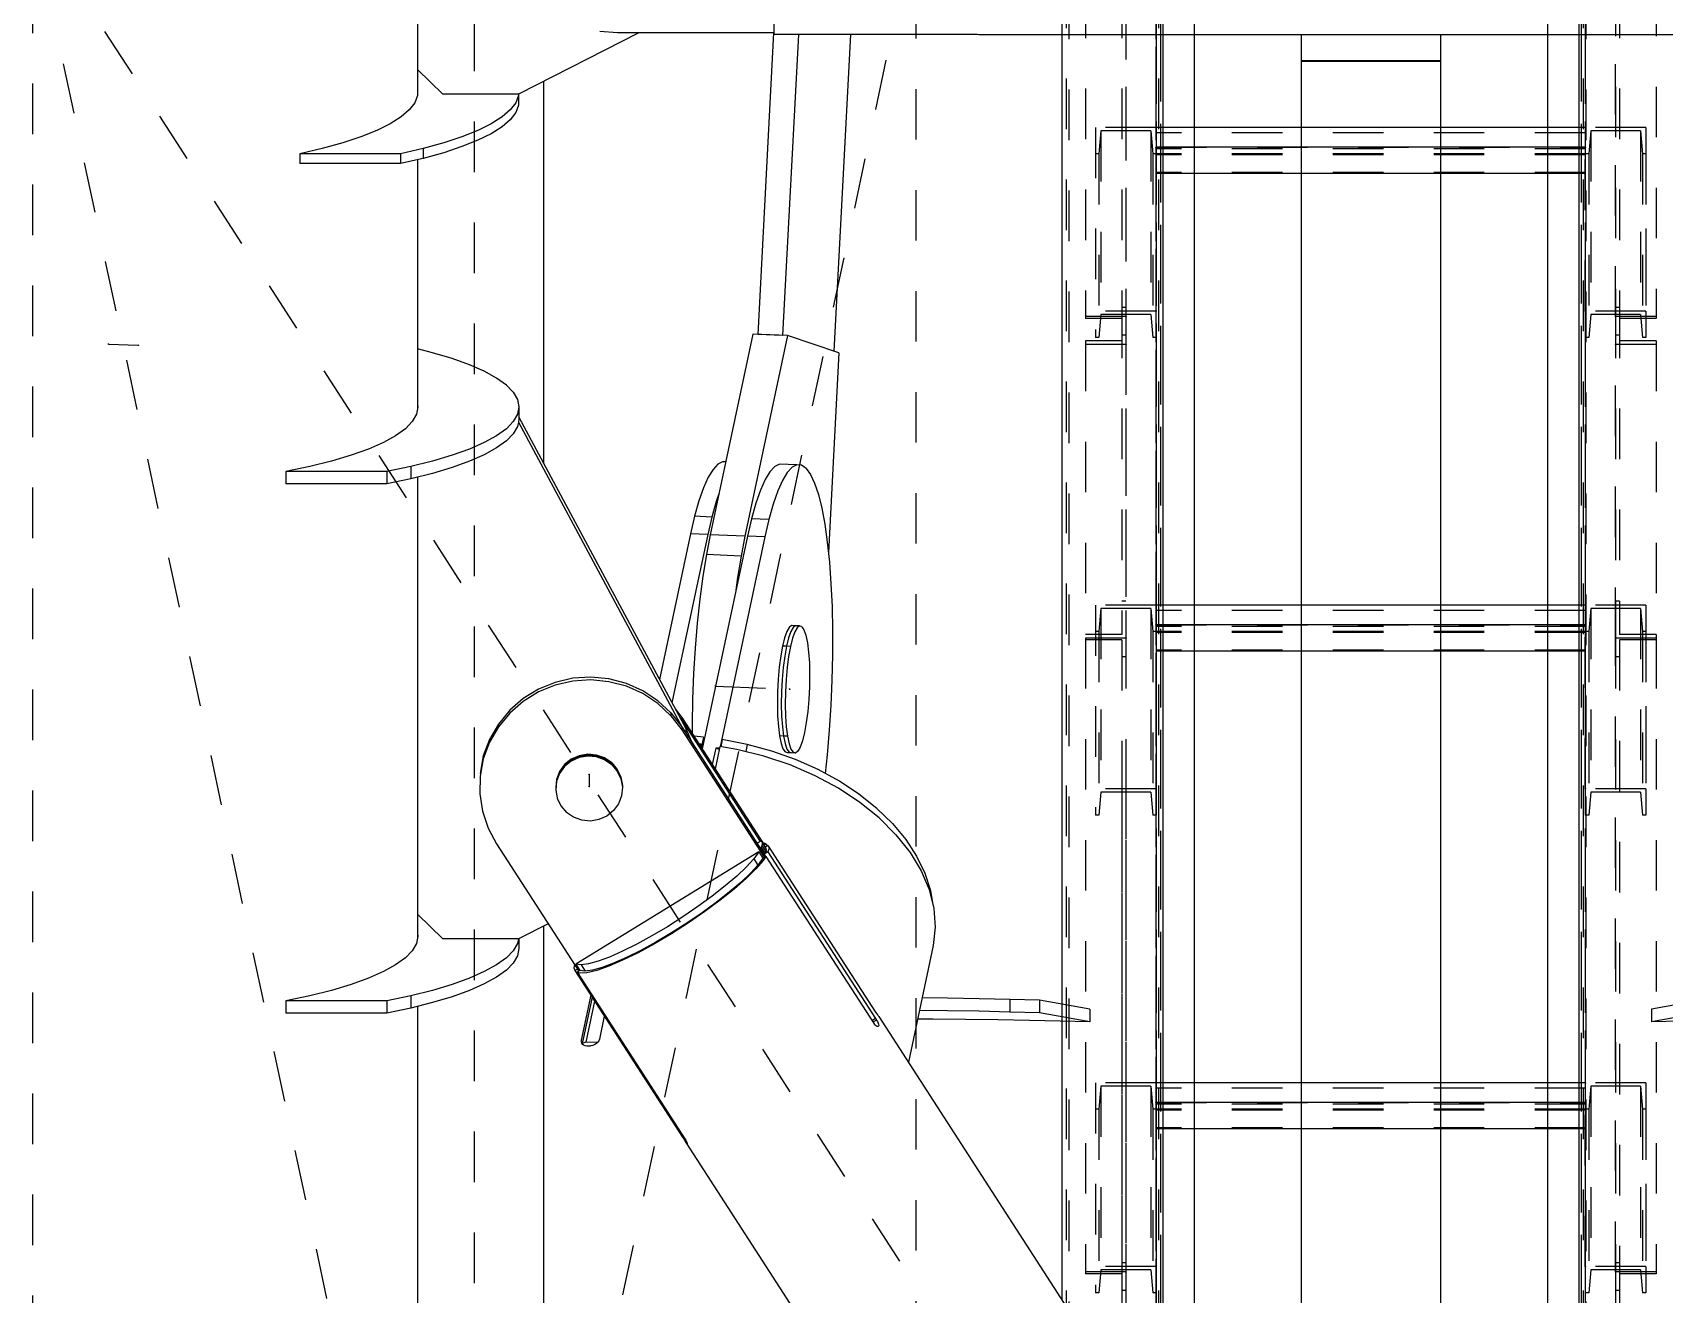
# Model space of a CAD drawing. Header units: millimetres. Extents: x 149919 to 150445, y 136651 to 136866.
# Drawn here: x 150260.213 to 150263.445, y 136682.053 to 136684.552 of the extents above; entities that cross this region are included whole.
import ezdxf

# ---------------------------------------------------------------- set-up
doc = ezdxf.new("R2010")
doc.units = ezdxf.units.MM
doc.header["$LTSCALE"] = 0.25
for name, pattern in [('CENTER', [50.8, 31.75, -6.35, 6.35, -6.35]), ('XKITLINE00', [0]), ('XKITLINE02', [4, 2, -2]), ('XKITLINE03', [6, 3, -1, 1, -1])]:
    doc.linetypes.add(name, pattern=pattern)

# ---------------------------------------------------------------- blocks, each defined once
blk = doc.blocks.new('çatıı')
at = {"color": 8, "linetype": 'CENTER'}
for p, q in [((12015, 3096.7), (12015, 4763.35)), ((11840, 2357.78), (11840, 3985.69)), ((11927.5, 3030.27), (11927.5, 3850.27)), ((11840, 2620.27), (12015, 3440.27)), ((12370, 2620.27), (11840, 3440.27)), ((11927.5, 3030.27), (11840, 3440.27)), ((11855.01, 3356.22), (11860.91, 3355.98)), ((11975.17, 3288.49), (11989.9, 3287.87)), ((11950.2, 3271), (11950.2, 3268.55))]:
    blk.add_line(p, q, dxfattribs=at)
at = {"color": 116, "linetype": 'XKITLINE02', "true_color": 0x136734}
for p, q in [((12062.5, 4180.27), (12062.5, 3025.09)), ((12063.35, 4179.83), (12063.35, 3024.64)), ((12146.65, 4179.83), (12146.65, 3024.64)), ((12147.5, 4180.27), (12147.5, 3025.09)), ((12062.5, 4173.79), (12062.5, 3018.6)), ((12063.35, 4174.23), (12063.35, 3019.05)), ((12070, 4174.06), (12070, 3024.82)), ((12140, 4174.06), (12140, 3024.82)), ((12146.65, 4174.23), (12146.65, 3019.05)), ((12147.5, 4173.79), (12147.5, 3018.6)), ((12044.65, 4168.77), (12044.65, 3002.41)), ((12045.18, 4166.61), (12045.18, 3000.84)), ((12062.42, 4166.61), (12062.42, 3000.84)), ((12062.95, 4168.77), (12062.95, 3002.41)), ((12147.05, 4168.77), (12147.05, 3002.41)), ((12147.58, 4166.61), (12147.58, 3000.84)), ((12056.5, 3487.17), (12056.5, 3357.95)), ((12153.5, 3487.17), (12153.5, 3357.95)), ((12161.5, 3487.17), (12161.5, 3361.28)), ((12048.5, 3486.8), (12048.5, 3361.28)), ((12055.7, 3486.8), (12055.7, 3357.95)), ((12154.3, 3486.8), (12154.3, 3357.95)), ((12043.8, 3463.1), (12043.8, 3417.45)), ((12056.5, 3462.55), (12056.5, 3361.65)), ((12063.8, 3463.1), (12063.8, 3417.45)), ((12070, 3463.1), (12070, 3417.45)), ((12140, 3463.1), (12140, 3417.45)), ((12146.2, 3463.1), (12146.2, 3417.45)), ((12050.5, 3399.07), (12050.5, 3393.87)), ((12062.5, 3399.07), (12050.5, 3399.07)), ((12050.5, 3399.07), (12050.5, 3357.53)), ((12051.56, 3398.41), (12051.18, 3393.87)), ((12061.43, 3398.41), (12051.56, 3398.41)), ((12051.56, 3398.41), (12051.56, 3362.07)), ((12061.43, 3398.41), (12061.82, 3393.87)), ((12061.43, 3398.41), (12061.43, 3362.07)), ((12062.5, 3399.07), (12062.5, 3389.98)), ((12070, 3399.07), (12062.5, 3399.07)), ((12062.5, 3399.07), (12062.5, 3393.87)), ((12062.5, 3399.07), (12062.5, 3357.53)), ((12147.5, 3398.06), (12062.5, 3398.06)), ((12147.5, 3399.07), (12140, 3399.07)), ((12147.5, 3399.07), (12147.5, 3389.98)), ((12147.5, 3399.07), (12147.5, 3362.73)), ((12147.5, 3399.07), (12147.5, 3393.87)), ((12159.5, 3399.07), (12147.5, 3399.07)), ((12148.56, 3398.41), (12148.18, 3393.87)), ((12148.56, 3398.41), (12148.56, 3362.07)), ((12158.43, 3398.41), (12148.56, 3398.41)), ((12158.43, 3398.41), (12158.43, 3362.07)), ((12158.43, 3398.41), (12158.82, 3393.87)), ((12159.5, 3399.07), (12159.5, 3362.73)), ((12159.5, 3399.07), (12159.5, 3393.87)), ((12051.18, 3393.87), (12050.5, 3393.87)), ((12051.18, 3393.87), (12051.18, 3357.53)), ((12062.5, 3393.87), (12061.82, 3393.87)), ((12061.82, 3393.87), (12061.82, 3357.53)), ((12070, 3395.18), (12062.5, 3395.18)), ((12147.5, 3394.86), (12062.5, 3394.86)), ((12147.5, 3393.87), (12062.5, 3393.87)), ((12147.5, 3393.65), (12062.5, 3393.65)), ((12147.5, 3395.18), (12140, 3395.18)), ((12147.5, 3393.87), (12147.5, 3357.53)), ((12148.18, 3393.87), (12147.5, 3393.87)), ((12148.18, 3393.87), (12148.18, 3357.53)), ((12158.82, 3393.87), (12158.82, 3357.53)), ((12159.5, 3393.87), (12158.82, 3393.87)), ((12159.5, 3393.87), (12159.5, 3357.53)), ((12147.5, 3390.2), (12062.5, 3390.2)), ((12070, 3389.98), (12062.5, 3389.98)), ((12147.5, 3389.98), (12140, 3389.98)), ((12056.5, 3361.65), (12048.5, 3361.65)), ((12055.7, 3361.28), (12048.5, 3361.28)), ((12062.5, 3362.73), (12050.5, 3362.73)), ((12051.56, 3362.07), (12051.18, 3357.53)), ((12061.43, 3362.07), (12051.56, 3362.07)), ((12056.5, 3363.44), (12055.7, 3363.44)), ((12055.7, 3363.44), (12055.7, 3356.88)), ((12055.7, 3363.44), (12055.7, 3298.72)), ((12056.5, 3363.44), (12056.5, 3356.15)), ((12056.5, 3363.44), (12056.5, 3297.99)), ((12061.43, 3362.07), (12061.82, 3357.53)), ((12147.5, 3362.73), (12147.5, 3357.53)), ((12159.5, 3362.73), (12147.5, 3362.73)), ((12148.56, 3362.07), (12148.18, 3357.53)), ((12158.43, 3362.07), (12148.56, 3362.07)), ((12153.5, 3363.44), (12153.5, 3297.99)), ((12154.3, 3363.44), (12153.5, 3363.44)), ((12153.5, 3361.65), (12153.5, 3357.95)), ((12161.5, 3361.65), (12153.5, 3361.65)), ((12154.3, 3363.44), (12154.3, 3298.72)), ((12154.3, 3361.28), (12154.3, 3357.95)), ((12161.5, 3361.28), (12154.3, 3361.28)), ((12158.43, 3362.07), (12158.82, 3357.53)), ((12159.5, 3362.73), (12159.5, 3357.53)), ((12161.5, 3361.65), (12161.5, 3361.28)), ((12056.5, 3357.95), (12055.7, 3357.95)), ((12154.3, 3357.95), (12153.5, 3357.95)), ((12055.7, 3356.88), (12048.5, 3356.88)), ((12048.5, 3356.88), (12048.5, 3356.15)), ((12048.5, 3356.88), (12048.5, 3297.99)), ((12056.5, 3356.15), (12048.5, 3356.15)), ((12051.18, 3357.53), (12050.5, 3357.53)), ((12062.5, 3357.53), (12061.82, 3357.53)), ((12148.18, 3357.53), (12147.5, 3357.53)), ((12161.5, 3356.15), (12153.5, 3356.15)), ((12161.5, 3356.88), (12154.3, 3356.88)), ((12159.5, 3357.53), (12158.82, 3357.53)), ((12161.5, 3356.88), (12161.5, 3297.99)), ((12050.5, 3304.48), (12050.5, 3299.28)), ((12062.5, 3304.48), (12050.5, 3304.48)), ((12050.5, 3304.48), (12050.5, 3262.94)), ((12051.56, 3303.82), (12051.18, 3299.28)), ((12061.43, 3303.82), (12051.56, 3303.82)), ((12051.56, 3303.82), (12051.56, 3267.48)), ((12056.5, 3305.28), (12055.7, 3305.28)), ((12061.43, 3303.82), (12061.82, 3299.28)), ((12061.43, 3303.82), (12061.43, 3267.48)), ((12062.5, 3304.48), (12062.5, 3295.39)), ((12070, 3304.48), (12062.5, 3304.48)), ((12062.5, 3304.48), (12062.5, 3299.28)), ((12062.5, 3304.48), (12062.5, 3262.94)), ((12147.5, 3303.47), (12062.5, 3303.47)), ((12147.5, 3304.48), (12140, 3304.48)), ((12147.5, 3304.48), (12147.5, 3295.39)), ((12147.5, 3304.48), (12147.5, 3268.14)), ((12147.5, 3304.48), (12147.5, 3299.28)), ((12159.5, 3304.48), (12147.5, 3304.48)), ((12148.56, 3303.82), (12148.18, 3299.28)), ((12148.56, 3303.82), (12148.56, 3267.48)), ((12158.43, 3303.82), (12148.56, 3303.82)), ((12153.5, 3305.28), (12153.5, 3297.99)), ((12154.3, 3305.28), (12153.5, 3305.28)), ((12154.3, 3305.28), (12154.3, 3298.72)), ((12158.43, 3303.82), (12158.43, 3267.48)), ((12158.43, 3303.82), (12158.82, 3299.28)), ((12159.5, 3304.48), (12159.5, 3268.14)), ((12159.5, 3304.48), (12159.5, 3299.28)), ((12070, 3300.59), (12062.5, 3300.59)), ((12147.5, 3300.27), (12062.5, 3300.27)), ((12147.5, 3300.59), (12140, 3300.59)), ((12055.7, 3298.72), (12048.5, 3298.72)), ((12048.5, 3297.99), (12048.5, 3297.62)), ((12056.5, 3297.99), (12048.5, 3297.99)), ((12048.5, 3297.99), (12048.5, 3172.1)), ((12056.5, 3297.99), (12048.5, 3297.99)), ((12055.7, 3297.62), (12048.5, 3297.62)), ((12051.18, 3299.28), (12050.5, 3299.28)), ((12051.18, 3299.28), (12051.18, 3262.94)), ((12055.7, 3297.62), (12055.7, 3168.77)), ((12056.5, 3297.99), (12056.5, 3168.77)), ((12062.5, 3299.28), (12061.82, 3299.28)), ((12061.82, 3299.28), (12061.82, 3262.94)), ((12147.5, 3299.28), (12062.5, 3299.28)), ((12147.5, 3299.06), (12062.5, 3299.06)), ((12147.5, 3299.28), (12147.5, 3262.94)), ((12148.18, 3299.28), (12147.5, 3299.28)), ((12148.18, 3299.28), (12148.18, 3262.94)), ((12153.5, 3297.99), (12153.5, 3168.77)), ((12161.5, 3297.99), (12153.5, 3297.99)), ((12161.5, 3297.99), (12153.5, 3297.99)), ((12161.5, 3298.72), (12154.3, 3298.72)), ((12154.3, 3297.62), (12154.3, 3168.77)), ((12161.5, 3297.62), (12154.3, 3297.62)), ((12158.82, 3299.28), (12158.82, 3262.94)), ((12159.5, 3299.28), (12158.82, 3299.28)), ((12159.5, 3299.28), (12159.5, 3262.94)), ((12161.5, 3298.72), (12161.5, 3297.99)), ((12161.5, 3297.99), (12161.5, 3172.1)), ((12056.5, 3294.28), (12055.7, 3294.28)), ((12147.5, 3295.61), (12062.5, 3295.61)), ((12070, 3295.39), (12062.5, 3295.39)), ((12147.5, 3295.39), (12140, 3295.39)), ((12154.3, 3294.28), (12153.5, 3294.28)), ((12062.5, 3268.14), (12050.5, 3268.14)), ((12051.56, 3267.48), (12051.18, 3262.94)), ((12061.43, 3267.48), (12051.56, 3267.48)), ((12055.7, 3267.48), (12055.7, 3168.77)), ((12056.5, 3268.14), (12056.5, 3172.47)), ((12061.43, 3267.48), (12061.82, 3262.94)), ((12147.5, 3268.14), (12147.5, 3262.94)), ((12159.5, 3268.14), (12147.5, 3268.14)), ((12148.56, 3267.48), (12148.18, 3262.94)), ((12158.43, 3267.48), (12148.56, 3267.48)), ((12158.43, 3267.48), (12158.82, 3262.94)), ((12159.5, 3268.14), (12159.5, 3262.94)), ((12051.18, 3262.94), (12050.5, 3262.94)), ((12062.5, 3262.94), (12061.82, 3262.94)), ((12148.18, 3262.94), (12147.5, 3262.94)), ((12159.5, 3262.94), (12158.82, 3262.94)), ((12050.5, 3209.89), (12050.5, 3204.69)), ((12062.5, 3209.89), (12050.5, 3209.89)), ((12050.5, 3209.89), (12050.5, 3168.35)), ((12051.56, 3209.23), (12051.18, 3204.69)), ((12061.43, 3209.23), (12051.56, 3209.23)), ((12051.56, 3209.23), (12051.56, 3172.89)), ((12061.43, 3209.23), (12061.82, 3204.69)), ((12061.43, 3209.23), (12061.43, 3172.89)), ((12062.5, 3209.89), (12062.5, 3200.8)), ((12070, 3209.89), (12062.5, 3209.89)), ((12062.5, 3209.89), (12062.5, 3204.69)), ((12062.5, 3209.89), (12062.5, 3168.35)), ((12147.5, 3209.89), (12140, 3209.89)), ((12147.5, 3209.89), (12147.5, 3200.8)), ((12147.5, 3209.89), (12147.5, 3173.55)), ((12147.5, 3209.89), (12147.5, 3204.69)), ((12159.5, 3209.89), (12147.5, 3209.89)), ((12148.56, 3209.23), (12148.18, 3204.69)), ((12148.56, 3209.23), (12148.56, 3172.89)), ((12158.43, 3209.23), (12148.56, 3209.23)), ((12158.43, 3209.23), (12158.43, 3172.89)), ((12158.43, 3209.23), (12158.82, 3204.69)), ((12159.5, 3209.89), (12159.5, 3173.55)), ((12159.5, 3209.89), (12159.5, 3204.69)), ((12147.5, 3208.88), (12062.5, 3208.88)), ((12070, 3206), (12062.5, 3206)), ((12147.5, 3206), (12140, 3206)), ((12051.18, 3204.69), (12050.5, 3204.69)), ((12051.18, 3204.69), (12051.18, 3168.35)), ((12062.5, 3204.69), (12061.82, 3204.69)), ((12061.82, 3204.69), (12061.82, 3168.35)), ((12147.5, 3205.68), (12062.5, 3205.68)), ((12147.5, 3204.69), (12062.5, 3204.69)), ((12147.5, 3204.47), (12062.5, 3204.47)), ((12147.5, 3204.69), (12147.5, 3168.35)), ((12148.18, 3204.69), (12147.5, 3204.69)), ((12148.18, 3204.69), (12148.18, 3168.35)), ((12158.82, 3204.69), (12158.82, 3168.35)), ((12159.5, 3204.69), (12158.82, 3204.69)), ((12159.5, 3204.69), (12159.5, 3168.35)), ((12147.5, 3201.02), (12062.5, 3201.02)), ((12070, 3200.8), (12062.5, 3200.8)), ((12147.5, 3200.8), (12140, 3200.8)), ((12062.5, 3173.55), (12050.5, 3173.55)), ((12056.5, 3174.26), (12055.7, 3174.26)), ((12055.7, 3174.26), (12055.7, 3167.7)), ((12055.7, 3174.26), (12055.7, 3109.54)), ((12056.5, 3174.26), (12056.5, 3166.97)), ((12056.5, 3174.26), (12056.5, 3108.81)), ((12147.5, 3173.55), (12147.5, 3168.35)), ((12159.5, 3173.55), (12147.5, 3173.55)), ((12153.5, 3174.26), (12153.5, 3108.81)), ((12154.3, 3174.26), (12153.5, 3174.26)), ((12154.3, 3174.26), (12154.3, 3109.54)), ((12159.5, 3173.55), (12159.5, 3168.35)), ((12056.5, 3172.47), (12048.5, 3172.47)), ((12055.7, 3172.1), (12048.5, 3172.1)), ((12051.56, 3172.89), (12051.18, 3168.35)), ((12061.43, 3172.89), (12051.56, 3172.89)), ((12061.43, 3172.89), (12061.82, 3168.35)), ((12148.56, 3172.89), (12148.18, 3168.35)), ((12158.43, 3172.89), (12148.56, 3172.89)), ((12153.5, 3172.47), (12153.5, 3168.77)), ((12161.5, 3172.47), (12153.5, 3172.47)), ((12154.3, 3172.1), (12154.3, 3168.77)), ((12161.5, 3172.1), (12154.3, 3172.1)), ((12158.43, 3172.89), (12158.82, 3168.35)), ((12161.5, 3172.47), (12161.5, 3172.1)), ((12051.18, 3168.35), (12050.5, 3168.35)), ((12056.5, 3168.77), (12055.7, 3168.77)), ((12062.5, 3168.35), (12061.82, 3168.35)), ((12148.18, 3168.35), (12147.5, 3168.35)), ((12154.3, 3168.77), (12153.5, 3168.77)), ((12159.5, 3168.35), (12158.82, 3168.35))]:
    blk.add_line(p, q, dxfattribs=at)
at = {"color": 1, "linetype": 'XKITLINE03'}
for p, q in [((12062.5, 3025.09), (12062.5, 4180.27)), ((12147.5, 4180.27), (12147.5, 3025.09)), ((12056.5, 3487.17), (12056.5, 3361.65)), ((12153.5, 3361.65), (12153.5, 3487.17)), ((12062.5, 3399.07), (12062.5, 3362.73)), ((12147.5, 3362.73), (12147.5, 3399.07)), ((12062.5, 3395.18), (12147.5, 3395.18)), ((12056.5, 3356.15), (12056.5, 3297.99)), ((12153.5, 3297.99), (12153.5, 3356.15)), ((12062.5, 3304.48), (12062.5, 3268.14)), ((12147.5, 3268.14), (12147.5, 3304.48)), ((12062.5, 3300.59), (12147.5, 3300.59)), ((12056.5, 3297.99), (12056.5, 3172.47)), ((12153.5, 3172.47), (12153.5, 3297.99)), ((12062.5, 3209.89), (12062.5, 3173.55)), ((12147.5, 3173.55), (12147.5, 3209.89)), ((12062.5, 3206), (12147.5, 3206))]:
    blk.add_line(p, q, dxfattribs=at)
at = {"color": 8, "linetype": 'XKITLINE00'}
for p, q in [((11916.2, 3462.9), (11916.2, 3410.58)), ((11986.8, 3435.18), (11986.8, 3417.6)), ((11960.08, 3417.82), (11936.2, 3405.71)), ((11955.8, 3417.82), (11952.35, 3418.09)), ((11986.8, 3417.82), (11955.8, 3417.82)), ((11986.74, 3417.82), (11983.63, 3358.13)), ((11986.8, 3417.6), (11986.8, 3417.48)), ((12026.8, 3417.48), (11986.8, 3417.48)), ((11991.64, 3417.48), (11988.53, 3357.92)), ((12001.96, 3417.48), (11998.69, 3354.78)), ((12027.11, 3417.48), (12026.8, 3417.48)), ((12027.39, 3417.47), (12027.11, 3417.48)), ((12027.63, 3417.46), (12027.39, 3417.47)), ((12027.8, 3417.45), (12027.63, 3417.46)), ((12182.19, 3417.45), (12027.8, 3417.45)), ((12091.2, 3417.45), (12091.2, 3096.7)), ((12118.8, 3417.45), (12118.8, 3096.7)), ((11916.2, 3410.58), (11916.2, 3405.35)), ((11921.2, 3405.71), (11916.2, 3410.58)), ((12118.8, 3412.32), (12091.2, 3412.32)), ((12118.8, 3412.16), (12091.2, 3412.16)), ((11916.2, 3406.96), (11916.23, 3406.88)), ((11916.23, 3406.88), (11916.23, 3405.44)), ((11941.14, 3408.22), (11941.14, 3332.67)), ((11915.68, 3404), (11914.59, 3402.58)), ((11916.23, 3405.44), (11915.68, 3404)), ((11936.2, 3405.71), (11921.2, 3405.71)), ((11935.68, 3404), (11934.59, 3402.58)), ((11936.23, 3405.44), (11935.68, 3404)), ((11936.23, 3403.49), (11935.68, 3402.05)), ((11936.23, 3405.73), (11936.23, 3405.44)), ((11936.23, 3405.44), (11936.23, 3403.49)), ((11910.81, 3399.82), (11908.16, 3398.51)), ((11912.96, 3401.18), (11910.81, 3399.82)), ((11914.59, 3402.58), (11912.96, 3401.18)), ((11930.81, 3399.82), (11928.16, 3398.51)), ((11932.96, 3401.18), (11930.81, 3399.82)), ((11934.59, 3402.58), (11932.96, 3401.18)), ((11934.59, 3400.63), (11932.96, 3399.23)), ((11935.68, 3402.05), (11934.59, 3400.63)), ((11905.01, 3397.25), (11901.4, 3396.05)), ((11908.16, 3398.51), (11905.01, 3397.25)), ((11925.01, 3397.25), (11921.4, 3396.05)), ((11928.16, 3398.51), (11925.01, 3397.25)), ((11928.16, 3396.56), (11925.01, 3395.3)), ((11930.81, 3397.87), (11928.16, 3396.56)), ((11932.96, 3399.23), (11930.81, 3397.87)), ((11897.34, 3394.93), (11892.88, 3393.89)), ((11912.88, 3393.89), (11892.88, 3393.89)), ((11892.88, 3393.89), (11892.88, 3391.94)), ((11901.4, 3396.05), (11897.34, 3394.93)), ((11917.34, 3394.93), (11912.88, 3393.89)), ((11912.88, 3393.89), (11912.88, 3391.94)), ((11921.4, 3396.05), (11917.34, 3394.93)), ((11917.34, 3394.93), (11917.34, 3392.98)), ((11921.4, 3394.1), (11917.34, 3392.98)), ((11925.01, 3395.3), (11921.4, 3394.1)), ((11912.88, 3391.94), (11892.88, 3391.94)), ((11917.34, 3392.98), (11912.88, 3391.94)), ((11916.2, 3392.71), (11916.2, 3343.24)), ((11982.64, 3358.17), (11974.19, 3318.43)), ((11989.51, 3357.88), (11981.06, 3318.14)), ((11989.51, 3357.88), (11982.64, 3358.17)), ((11988.53, 3357.92), (11983.63, 3358.13)), ((11999.65, 3354.45), (11989.51, 3357.88)), ((11919.19, 3354.5), (11916.2, 3355.26)), ((11923.08, 3353.34), (11919.19, 3354.5)), ((11999.65, 3354.45), (11997.59, 3314.92)), ((11926.51, 3352.11), (11923.08, 3353.34)), ((11929.45, 3350.81), (11926.51, 3352.11)), ((11931.89, 3349.46), (11929.45, 3350.81)), ((11933.81, 3348.07), (11931.89, 3349.46)), ((11933.81, 3348.07), (11935.19, 3346.66)), ((11935.19, 3346.66), (11936.02, 3345.21)), ((11936.02, 3345.21), (11936.3, 3343.76)), ((11916.02, 3342.31), (11915.19, 3340.87)), ((11916.3, 3343.76), (11916.02, 3342.31)), ((11916.2, 3344.29), (11916.3, 3343.76)), ((11936.02, 3342.31), (11935.19, 3340.87)), ((11936.3, 3343.76), (11936.02, 3342.31)), ((11936.3, 3343.76), (11936.3, 3341.33)), ((11936.3, 3341.7), (11969.34, 3280.09)), ((11913.81, 3339.45), (11911.89, 3338.06)), ((11915.19, 3340.87), (11913.81, 3339.45)), ((11933.81, 3339.45), (11931.89, 3338.06)), ((11935.19, 3340.87), (11933.81, 3339.45)), ((11935.19, 3338.43), (11933.81, 3337.02)), ((11936.02, 3339.88), (11935.19, 3338.43)), ((11936.19, 3340.77), (11936.02, 3339.88)), ((11936.2, 3340.77), (11936.19, 3340.77)), ((11936.3, 3341.33), (11936.2, 3340.8)), ((11936.2, 3340.8), (11936.2, 3340.77)), ((11936.2, 3340.77), (11968.71, 3280.14)), ((11906.51, 3335.42), (11903.08, 3334.19)), ((11909.45, 3336.72), (11906.51, 3335.42)), ((11911.89, 3338.06), (11909.45, 3336.72)), ((11926.51, 3335.42), (11923.08, 3334.19)), ((11929.45, 3336.72), (11926.51, 3335.42)), ((11931.89, 3338.06), (11929.45, 3336.72)), ((11931.89, 3335.63), (11929.45, 3334.28)), ((11933.81, 3337.02), (11931.89, 3335.63)), ((11894.87, 3331.94), (11890.15, 3330.94)), ((11899.19, 3333.02), (11894.87, 3331.94)), ((11903.08, 3334.19), (11899.19, 3333.02)), ((11914.87, 3331.94), (11910.15, 3330.94)), ((11919.19, 3333.02), (11914.87, 3331.94)), ((11914.87, 3331.94), (11914.87, 3329.5)), ((11923.08, 3334.19), (11919.19, 3333.02)), ((11926.51, 3332.99), (11923.08, 3331.75)), ((11929.45, 3334.28), (11926.51, 3332.99)), ((11975.69, 3332.43), (11974.74, 3331.4)), ((11976.64, 3332.91), (11975.69, 3332.43)), ((11977.27, 3332.89), (11976.64, 3332.91)), ((11986.98, 3331.96), (11986.02, 3330.93)), ((11987.93, 3332.44), (11986.98, 3331.96)), ((11991.36, 3332.3), (11987.93, 3332.44)), ((11990.41, 3331.82), (11989.46, 3330.78)), ((11991.36, 3332.3), (11990.41, 3331.82)), ((11992.29, 3332.22), (11991.36, 3332.3)), ((11993.19, 3331.58), (11992.29, 3332.22)), ((11890.15, 3330.94), (11890.15, 3328.5)), ((11910.15, 3330.94), (11890.15, 3330.94)), ((11910.15, 3330.94), (11910.15, 3328.5)), ((11914.87, 3329.5), (11910.15, 3328.5)), ((11919.19, 3330.59), (11914.87, 3329.5)), ((11916.2, 3329.83), (11916.2, 3243.29)), ((11923.08, 3331.75), (11919.19, 3330.59)), ((11973.78, 3329.83), (11972.85, 3327.74)), ((11974.74, 3331.4), (11973.78, 3329.83)), ((11985.07, 3329.36), (11984.14, 3327.26)), ((11986.02, 3330.93), (11985.07, 3329.36)), ((11988.51, 3329.21), (11987.57, 3327.12)), ((11989.46, 3330.78), (11988.51, 3329.21)), ((11993.19, 3331.58), (11994.05, 3330.39)), ((11994.05, 3330.39), (11994.86, 3328.67)), ((11994.86, 3328.67), (11995.61, 3326.44)), ((11910.15, 3328.5), (11890.15, 3328.5)), ((11972.85, 3327.74), (11971.95, 3325.15)), ((11975.91, 3326.52), (11975.38, 3325.01)), ((11984.14, 3327.26), (11983.24, 3324.68)), ((11987.57, 3327.12), (11986.67, 3324.53)), ((11995.61, 3326.44), (11996.28, 3323.72)), ((11971.09, 3322.11), (11970.27, 3318.64)), ((11971.95, 3325.15), (11971.09, 3322.11)), ((11974.52, 3321.96), (11971.09, 3322.11)), ((11975.38, 3325.01), (11974.52, 3321.96)), ((11983.24, 3324.68), (11982.37, 3321.63)), ((11986.67, 3324.53), (11985.81, 3321.49)), ((11996.28, 3323.72), (11996.87, 3320.55)), ((11974.52, 3321.96), (11973.71, 3318.49)), ((11982.37, 3321.63), (11981.56, 3318.16)), ((11985.81, 3321.49), (11982.37, 3321.63)), ((11985.81, 3321.49), (11985, 3318.02)), ((11996.87, 3320.55), (11997.38, 3316.97)), ((11970.27, 3318.64), (11964.12, 3289.81)), ((11973.71, 3318.49), (11966.6, 3285.19)), ((11973.71, 3318.49), (11970.27, 3318.64)), ((11981.56, 3318.16), (11972.57, 3276.06)), ((11974.19, 3318.43), (11973.43, 3314.51)), ((11981.06, 3318.14), (11974.19, 3318.43)), ((11985, 3318.02), (11976.13, 3276.48)), ((11981.06, 3318.14), (11980.3, 3314.22)), ((11985, 3318.02), (11981.56, 3318.16)), ((11997.38, 3316.97), (11997.79, 3313.02)), ((11973.43, 3314.51), (11972.74, 3310.25)), ((11980.3, 3314.22), (11973.43, 3314.51)), ((11980.3, 3314.22), (11979.61, 3309.96)), ((11997.79, 3313.02), (11998.1, 3308.76)), ((11972.74, 3310.25), (11972.14, 3305.7)), ((11979.61, 3309.96), (11979.28, 3307.5)), ((11998.1, 3308.76), (11998.31, 3304.23)), ((11972.14, 3305.7), (11971.62, 3300.92)), ((11998.31, 3304.23), (11998.41, 3299.5)), ((11971.62, 3300.92), (11971.2, 3295.99)), ((11989.84, 3300.11), (11989.37, 3299.3)), ((11990.31, 3300.45), (11989.84, 3300.11)), ((11990.63, 3300.07), (11990.16, 3299.26)), ((11990.63, 3300.07), (11990.16, 3299.26)), ((11991.1, 3300.42), (11990.31, 3300.45)), ((11991.1, 3300.42), (11990.63, 3300.07)), ((11991.1, 3300.42), (11990.63, 3300.07)), ((11991.41, 3300.04), (11990.94, 3299.23)), ((11991.88, 3300.38), (11991.1, 3300.42)), ((11991.88, 3300.38), (11991.41, 3300.04)), ((11992.34, 3300.24), (11991.88, 3300.38)), ((11992.34, 3300.24), (11992.76, 3299.62)), ((11992.76, 3299.62), (11993.13, 3298.54)), ((11998.41, 3299.5), (11998.41, 3294.62)), ((11988.51, 3296.41), (11988.15, 3294.44)), ((11988.92, 3298.05), (11988.51, 3296.41)), ((11989.29, 3296.37), (11988.51, 3296.41)), ((11989.37, 3299.3), (11988.92, 3298.05)), ((11989.29, 3296.37), (11988.94, 3294.4)), ((11989.29, 3296.37), (11988.94, 3294.4)), ((11989.71, 3298.01), (11989.29, 3296.37)), ((11989.71, 3298.01), (11989.29, 3296.37)), ((11990.08, 3296.34), (11989.29, 3296.37)), ((11990.16, 3299.26), (11989.71, 3298.01)), ((11990.16, 3299.26), (11989.71, 3298.01)), ((11990.08, 3296.34), (11989.72, 3294.37)), ((11990.49, 3297.98), (11990.08, 3296.34)), ((11990.94, 3299.23), (11990.49, 3297.98)), ((11993.13, 3298.54), (11993.44, 3297.06)), ((11993.44, 3297.06), (11993.67, 3295.21)), ((11971.2, 3295.99), (11970.89, 3290.95)), ((11988.15, 3294.44), (11987.86, 3292.22)), ((11988.94, 3294.4), (11988.64, 3292.18)), ((11988.94, 3294.4), (11988.64, 3292.18)), ((11989.72, 3294.37), (11989.43, 3292.15)), ((11993.67, 3295.21), (11993.82, 3293.08)), ((11993.82, 3293.08), (11993.88, 3290.75)), ((11998.41, 3294.62), (11998.29, 3289.66)), ((11946.98, 3290.03), (11943.49, 3289.22)), ((11950.55, 3290.26), (11946.98, 3290.03)), ((11954.12, 3289.91), (11950.55, 3290.26)), ((11957.58, 3289), (11954.12, 3289.91)), ((11970.89, 3290.95), (11970.68, 3285.88)), ((11987.65, 3289.83), (11987.52, 3287.36)), ((11987.86, 3292.22), (11987.65, 3289.83)), ((11988.43, 3289.79), (11988.3, 3287.33)), ((11988.43, 3289.79), (11988.3, 3287.33)), ((11988.64, 3292.18), (11988.43, 3289.79)), ((11988.64, 3292.18), (11988.43, 3289.79)), ((11989.43, 3292.15), (11989.22, 3289.76)), ((11993.88, 3290.75), (11993.84, 3288.31)), ((11940.18, 3287.87), (11937.15, 3286.01)), ((11940.18, 3287.32), (11937.15, 3285.45)), ((11943.49, 3289.22), (11940.18, 3287.87)), ((11943.49, 3288.67), (11940.18, 3287.32)), ((11946.98, 3289.47), (11943.49, 3288.67)), ((11950.55, 3289.7), (11946.98, 3289.47)), ((11954.12, 3289.35), (11950.55, 3289.7)), ((11957.58, 3288.44), (11954.12, 3289.35)), ((11960.84, 3287.54), (11957.58, 3289)), ((11960.84, 3286.98), (11957.58, 3288.44)), ((11963.8, 3285.58), (11960.84, 3287.54)), ((11963.8, 3285.03), (11960.84, 3286.98)), ((11987.52, 3287.36), (11987.48, 3284.92)), ((11988.3, 3287.33), (11988.27, 3284.89)), ((11988.3, 3287.33), (11988.27, 3284.89)), ((11989.09, 3287.3), (11989.05, 3284.85)), ((11989.22, 3289.76), (11989.09, 3287.3)), ((11993.84, 3288.31), (11993.72, 3285.85)), ((11998.29, 3289.66), (11998.08, 3284.67)), ((11934.47, 3283.69), (11932.23, 3280.97)), ((11937.15, 3286.01), (11934.47, 3283.69)), ((11937.15, 3285.45), (11934.47, 3283.13)), ((11966.4, 3283.18), (11963.8, 3285.58)), ((11966.4, 3282.62), (11963.8, 3285.03)), ((11967.27, 3283.95), (11968.56, 3282.28)), ((11970.68, 3285.88), (11970.58, 3280.84)), ((11987.48, 3284.92), (11987.54, 3282.59)), ((11988.27, 3284.89), (11988.33, 3282.55)), ((11988.27, 3284.89), (11988.33, 3282.55)), ((11989.05, 3284.85), (11989.11, 3282.52)), ((11993.51, 3283.46), (11993.21, 3281.24)), ((11993.72, 3285.85), (11993.51, 3283.46)), ((11998.08, 3284.67), (11997.76, 3279.73)), ((11932.23, 3280.97), (11930.47, 3277.92)), ((11932.23, 3280.41), (11930.47, 3277.36)), ((11934.47, 3283.13), (11932.23, 3280.41)), ((11966.4, 3283.18), (11966.4, 3282.62)), ((11966.4, 3283.18), (11968.56, 3280.38)), ((11966.4, 3282.62), (11968.56, 3279.83)), ((11968.25, 3282.12), (11968.56, 3281.72)), ((11968.56, 3282.28), (11968.56, 3281.72)), ((11968.56, 3282.28), (11984.87, 3257.04)), ((11968.56, 3281.72), (11984.08, 3257.71)), ((11968.56, 3280.38), (11985.14, 3254.73)), ((11968.56, 3280.38), (11968.56, 3279.83)), ((11970.58, 3280.84), (11970.59, 3279.13)), ((11987.54, 3282.59), (11987.69, 3280.46)), ((11987.69, 3280.46), (11987.92, 3278.62)), ((11988.33, 3282.55), (11988.47, 3280.43)), ((11988.33, 3282.55), (11988.47, 3280.43)), ((11988.47, 3280.43), (11988.71, 3278.58)), ((11988.47, 3280.43), (11988.71, 3278.58)), ((11989.11, 3282.52), (11989.26, 3280.39)), ((11989.26, 3280.39), (11989.49, 3278.55)), ((11993.21, 3281.24), (11992.86, 3279.27)), ((11930.47, 3277.92), (11929.25, 3274.64)), ((11930.47, 3277.36), (11929.25, 3274.08)), ((11968.56, 3279.83), (11984.87, 3254.59)), ((11969.34, 3280.09), (11969.34, 3279.17)), ((11969.34, 3280.09), (11970.71, 3277.05)), ((11972.88, 3278.37), (11970.98, 3278.53)), ((11972.42, 3276.96), (11971.97, 3277)), ((11972.42, 3276.96), (11972.32, 3276.46)), ((11972.42, 3276.96), (11972.56, 3276.15)), ((11972.88, 3278.37), (11972.49, 3276.53)), ((11972.88, 3278.37), (11972.96, 3277.88)), ((11976.57, 3277.89), (11976.26, 3276.46)), ((11981.52, 3276.93), (11976.57, 3277.89)), ((11981.52, 3276.93), (11981.21, 3275.5)), ((11986.37, 3275.6), (11981.52, 3276.93)), ((11988.71, 3278.58), (11987.92, 3278.62)), ((11987.92, 3278.62), (11988.23, 3277.13)), ((11988.23, 3277.13), (11988.6, 3276.05)), ((11989.49, 3278.55), (11988.71, 3278.58)), ((11988.71, 3278.58), (11989.02, 3277.1)), ((11988.71, 3278.58), (11989.02, 3277.1)), ((11989.02, 3277.1), (11989.39, 3276.02)), ((11989.02, 3277.1), (11989.39, 3276.02)), ((11989.49, 3278.55), (11989.8, 3277.06)), ((11989.8, 3277.06), (11990.17, 3275.99)), ((11992.44, 3277.63), (11991.99, 3276.38)), ((11992.86, 3279.27), (11992.44, 3277.63)), ((11997.76, 3279.73), (11997.34, 3274.88)), ((11929.25, 3274.64), (11928.6, 3271.2)), ((11929.25, 3274.08), (11928.6, 3270.64)), ((11946.68, 3273.99), (11945.35, 3272.92)), ((11946.68, 3273.81), (11945.35, 3272.74)), ((11946.68, 3273.81), (11945.35, 3272.74)), ((11946.68, 3273.64), (11945.35, 3272.56)), ((11948.24, 3274.7), (11946.68, 3273.99)), ((11948.24, 3274.52), (11946.68, 3273.81)), ((11948.24, 3274.52), (11946.68, 3273.81)), ((11948.24, 3274.34), (11946.68, 3273.64)), ((11946.68, 3273.99), (11946.68, 3273.81)), ((11946.68, 3273.81), (11946.68, 3273.64)), ((11949.94, 3274.98), (11948.24, 3274.7)), ((11949.94, 3274.8), (11948.24, 3274.52)), ((11949.94, 3274.8), (11948.24, 3274.52)), ((11949.94, 3274.62), (11948.24, 3274.34)), ((11951.66, 3274.82), (11949.94, 3274.98)), ((11951.66, 3274.65), (11949.94, 3274.8)), ((11951.66, 3274.65), (11949.94, 3274.8)), ((11951.66, 3274.47), (11949.94, 3274.62)), ((11953.27, 3274.24), (11951.66, 3274.82)), ((11953.27, 3274.06), (11951.66, 3274.65)), ((11953.27, 3274.06), (11951.66, 3274.65)), ((11953.27, 3273.88), (11951.66, 3274.47)), ((11954.68, 3273.27), (11953.27, 3274.24)), ((11954.68, 3273.09), (11953.27, 3274.06)), ((11954.68, 3273.09), (11953.27, 3274.06)), ((11954.68, 3272.91), (11953.27, 3273.88)), ((11972.49, 3276.53), (11972.57, 3276.07)), ((11972.56, 3276.15), (11972.55, 3276.11)), ((11975.29, 3276.19), (11974.6, 3272.93)), ((11976.11, 3276.49), (11975.16, 3272.06)), ((11975.98, 3275.91), (11975.29, 3276.19)), ((11976.04, 3276.16), (11975.29, 3276.19)), ((11979.45, 3275.93), (11976.11, 3276.49)), ((11984.8, 3274.6), (11979.45, 3275.93)), ((11989.99, 3272.86), (11984.8, 3274.6)), ((11991.06, 3273.93), (11986.37, 3275.6)), ((11988.6, 3276.05), (11989.03, 3275.43)), ((11989.48, 3275.29), (11989.03, 3275.43)), ((11989.39, 3276.02), (11989.81, 3275.4)), ((11989.39, 3276.02), (11989.81, 3275.4)), ((11990.27, 3275.26), (11989.48, 3275.29)), ((11990.27, 3275.26), (11989.81, 3275.4)), ((11990.27, 3275.26), (11989.81, 3275.4)), ((11990.17, 3275.99), (11990.6, 3275.37)), ((11991.05, 3275.22), (11990.27, 3275.26)), ((11991.05, 3275.22), (11990.6, 3275.37)), ((11991.52, 3275.56), (11991.05, 3275.22)), ((11995.55, 3271.93), (11991.06, 3273.93)), ((11991.99, 3276.38), (11991.52, 3275.56)), ((11997.34, 3274.88), (11996.93, 3271.18)), ((11928.6, 3270.64), (11928.54, 3267.15)), ((11944.36, 3271.55), (11943.76, 3269.97)), ((11944.36, 3271.37), (11943.76, 3269.79)), ((11944.36, 3271.37), (11943.76, 3269.79)), ((11944.36, 3271.19), (11943.76, 3269.62)), ((11945.35, 3272.92), (11944.36, 3271.55)), ((11945.35, 3272.74), (11944.36, 3271.37)), ((11945.35, 3272.74), (11944.36, 3271.37)), ((11945.35, 3272.56), (11944.36, 3271.19)), ((11954.68, 3273.27), (11955.78, 3271.98)), ((11954.68, 3273.09), (11955.78, 3271.8)), ((11954.68, 3273.09), (11955.78, 3271.8)), ((11954.68, 3272.91), (11955.78, 3271.62)), ((11955.78, 3271.98), (11955.78, 3271.8)), ((11955.78, 3271.98), (11956.5, 3270.45)), ((11955.78, 3271.8), (11956.5, 3270.27)), ((11955.78, 3271.8), (11956.5, 3270.27)), ((11955.78, 3271.8), (11955.78, 3271.62)), ((11955.78, 3271.62), (11956.5, 3270.1)), ((11956.5, 3270.45), (11956.79, 3268.8)), ((11994.94, 3270.73), (11989.99, 3272.86)), ((11999.58, 3268.25), (11994.94, 3270.73)), ((11999.76, 3269.64), (11995.55, 3271.93)), ((11943.76, 3269.97), (11943.6, 3268.3)), ((11943.76, 3269.79), (11943.6, 3268.12)), ((11943.76, 3269.79), (11943.6, 3268.12)), ((11943.76, 3269.62), (11943.6, 3267.94)), ((11943.6, 3267.94), (11943.89, 3266.29)), ((11956.5, 3270.27), (11956.79, 3268.62)), ((11956.5, 3270.27), (11956.79, 3268.62)), ((11956.5, 3270.1), (11956.79, 3268.44)), ((11956.79, 3268.44), (11956.63, 3266.77)), ((11956.79, 3268.8), (11956.79, 3268.62)), ((11956.79, 3268.62), (11956.79, 3268.44)), ((12003.84, 3265.44), (11999.58, 3268.25)), ((12003.65, 3267.07), (11999.76, 3269.64)), ((11928.54, 3267.15), (11929.07, 3263.7)), ((11943.89, 3266.29), (11944.61, 3264.76)), ((11944.61, 3264.76), (11945.71, 3263.47)), ((11956.03, 3265.19), (11955.04, 3263.82)), ((11956.63, 3266.77), (11956.03, 3265.19)), ((12007.17, 3264.27), (12003.65, 3267.07)), ((12007.66, 3262.36), (12003.84, 3265.44)), ((12010.27, 3261.27), (12007.17, 3264.27)), ((11929.07, 3263.7), (11930.18, 3260.37)), ((11947.12, 3262.5), (11945.71, 3263.47)), ((11948.73, 3261.92), (11947.12, 3262.5)), ((11950.45, 3261.76), (11948.73, 3261.92)), ((11952.15, 3262.05), (11950.45, 3261.76)), ((11953.71, 3262.75), (11952.15, 3262.05)), ((11955.04, 3263.82), (11953.71, 3262.75)), ((12010.98, 3259.04), (12007.66, 3262.36)), ((12010.27, 3261.27), (12012.91, 3258.1)), ((11930.18, 3260.37), (11931.84, 3257.27)), ((11984.29, 3257.83), (11983.46, 3257.33)), ((11984.29, 3257.83), (11985.09, 3256.6)), ((11984.29, 3257.83), (11984.41, 3257.59)), ((11984.41, 3257.59), (11985.21, 3256.35)), ((11984.41, 3257.59), (11984.45, 3257.29)), ((12010.98, 3259.04), (12013.76, 3255.54)), ((12012.91, 3258.1), (12015.07, 3254.81)), ((11931.84, 3257.27), (11948.15, 3232.04)), ((11983.84, 3255.66), (11947.58, 3233.39)), ((11982.82, 3254.27), (11981.34, 3252.65)), ((11983.84, 3255.66), (11982.82, 3254.27)), ((11982.82, 3254.27), (11983.62, 3253.03)), ((11984.64, 3254.43), (11983.62, 3253.03)), ((11983.84, 3255.66), (11984.64, 3254.43)), ((11984.29, 3256.54), (11984.07, 3256.41)), ((11984.41, 3256.94), (11984.29, 3256.54)), ((11984.29, 3256.54), (11985.09, 3255.3)), ((11984.45, 3257.29), (11984.41, 3256.94)), ((11984.41, 3256.94), (11985.21, 3255.7)), ((11984.67, 3257.44), (11984.61, 3257.44)), ((11984.87, 3254.59), (11984.63, 3254.44)), ((11985.18, 3254.76), (11984.64, 3254.43)), ((11985.18, 3257.25), (11984.67, 3257.44)), ((11985.18, 3254.76), (11984.67, 3253.95)), ((11985.18, 3257.25), (11984.87, 3257.06)), ((11984.87, 3257.04), (11984.87, 3256.94)), ((11985.63, 3255.63), (11984.87, 3255.17)), ((11985.09, 3255.3), (11984.87, 3255.17)), ((11984.87, 3254.78), (11984.97, 3254.63)), ((11984.87, 3254.78), (11984.87, 3254.59)), ((11985.63, 3256.93), (11985.09, 3256.6)), ((11985.09, 3256.6), (11985.21, 3256.35)), ((11985.21, 3255.7), (11985.09, 3255.3)), ((11985.18, 3257.25), (11985.45, 3256.82)), ((11985.18, 3254.76), (12006.5, 3221.77)), ((11985.21, 3256.35), (11985.25, 3256.05)), ((11985.25, 3256.05), (11985.21, 3255.7)), ((11985.63, 3256.93), (12006.95, 3223.94)), ((11985.63, 3256.93), (11985.84, 3256.41)), ((11985.84, 3256.41), (11985.63, 3255.63)), ((11985.63, 3255.63), (12006.95, 3222.64)), ((12013.76, 3255.54), (12015.95, 3251.9)), ((12015.07, 3254.81), (12016.71, 3251.43)), ((11981.34, 3252.65), (11979.43, 3250.84)), ((11982.14, 3251.41), (11980.23, 3249.61)), ((11983.25, 3252.27), (11981.32, 3250.36)), ((11983.62, 3253.03), (11982.14, 3251.41)), ((11984.67, 3253.95), (11983.25, 3252.27)), ((12015.95, 3251.9), (12017.52, 3248.18)), ((12016.71, 3251.43), (12017.81, 3248.01)), ((11977.16, 3248.9), (11974.58, 3246.87)), ((11978.93, 3248.27), (11976.17, 3246.06)), ((11979.43, 3250.84), (11977.16, 3248.9)), ((11980.23, 3249.61), (11977.96, 3247.66)), ((11981.32, 3250.36), (11978.93, 3248.27)), ((12017.52, 3248.18), (12018.46, 3244.44)), ((12017.81, 3248.01), (12018.28, 3245.14)), ((11971.76, 3244.82), (11968.77, 3242.79)), ((11974.58, 3246.87), (11971.76, 3244.82)), ((11975.38, 3245.64), (11972.56, 3243.58)), ((11976.17, 3246.06), (11973.12, 3243.81)), ((11977.96, 3247.66), (11975.38, 3245.64)), ((11916.2, 3243.29), (11916.2, 3238.45)), ((11921.2, 3238.42), (11916.2, 3243.29)), ((11942.1, 3241.4), (11936.2, 3238.42)), ((11968.77, 3242.79), (11965.71, 3240.83)), ((11969.86, 3241.58), (11966.51, 3239.44)), ((11969.57, 3241.55), (11966.51, 3239.6)), ((11972.56, 3243.58), (11969.57, 3241.55)), ((11973.12, 3243.81), (11969.86, 3241.58)), ((12018.46, 3244.44), (12018.74, 3240.72)), ((11916.3, 3238.97), (11916.02, 3237.52)), ((11916.2, 3239.5), (11916.3, 3238.97)), ((11936.2, 3238.42), (11921.2, 3238.42)), ((11936.19, 3238.42), (11936.02, 3237.52)), ((11936.3, 3238.47), (11936.3, 3236.54)), ((11941.14, 3240.92), (11941.14, 3128.29)), ((11962.64, 3239.02), (11959.66, 3237.38)), ((11965.71, 3240.83), (11962.64, 3239.02)), ((11966.51, 3239.44), (11963.15, 3237.46)), ((11966.51, 3239.6), (11963.44, 3237.78)), ((12018.74, 3240.72), (12018.36, 3237.08)), ((11915.19, 3236.08), (11913.81, 3234.66)), ((11916.02, 3237.52), (11915.19, 3236.08)), ((11935.19, 3236.08), (11933.81, 3234.66)), ((11936.02, 3237.52), (11935.19, 3236.08)), ((11936.02, 3235.08), (11935.19, 3233.64)), ((11936.3, 3236.54), (11936.02, 3235.08)), ((11956.84, 3235.97), (11954.25, 3234.83)), ((11959.66, 3237.38), (11956.84, 3235.97)), ((11959.9, 3235.69), (11956.84, 3234.19)), ((11960.46, 3236.15), (11957.63, 3234.74)), ((11963.15, 3237.46), (11959.9, 3235.69)), ((11963.44, 3237.78), (11960.46, 3236.15)), ((12018.36, 3237.08), (12013.43, 3213.98)), ((11909.45, 3231.93), (11906.51, 3230.63)), ((11911.89, 3233.27), (11909.45, 3231.93)), ((11913.81, 3234.66), (11911.89, 3233.27)), ((11929.45, 3231.93), (11926.51, 3230.63)), ((11931.89, 3233.27), (11929.45, 3231.93)), ((11933.81, 3234.66), (11931.89, 3233.27)), ((11933.81, 3232.22), (11931.89, 3230.84)), ((11935.19, 3233.64), (11933.81, 3232.22)), ((11947.34, 3233.28), (11947.17, 3232.67)), ((11947.17, 3232.67), (11947.39, 3232.15)), ((11947.88, 3232.45), (11947.39, 3232.15)), ((11947.39, 3232.15), (11968.71, 3199.16)), ((11947.58, 3233.39), (11948.38, 3232.15)), ((11948.6, 3233.25), (11947.58, 3233.39)), ((11948.38, 3232.15), (11947.84, 3231.82)), ((11947.84, 3231.82), (11969.16, 3198.83)), ((11948.34, 3231.64), (11947.84, 3231.82)), ((11948.37, 3232.17), (11948.15, 3232.04)), ((11948.24, 3232.09), (11948.25, 3232.07)), ((11949.76, 3231.71), (11948.34, 3231.64)), ((11949.4, 3232.02), (11948.38, 3232.15)), ((11950.08, 3233.45), (11948.6, 3233.25)), ((11948.6, 3233.25), (11949.4, 3232.02)), ((11950.88, 3232.21), (11949.4, 3232.02)), ((11951.7, 3232.17), (11949.76, 3231.71)), ((11951.98, 3233.98), (11950.08, 3233.45)), ((11952.78, 3232.74), (11950.88, 3232.21)), ((11954.08, 3233), (11951.7, 3232.17)), ((11954.25, 3234.83), (11951.98, 3233.98)), ((11955.05, 3233.59), (11952.78, 3232.74)), ((11956.84, 3234.19), (11954.08, 3233)), ((11957.63, 3234.74), (11955.05, 3233.59)), ((11903.08, 3229.4), (11899.19, 3228.23)), ((11906.51, 3230.63), (11903.08, 3229.4)), ((11923.08, 3229.4), (11919.19, 3228.23)), ((11926.51, 3230.63), (11923.08, 3229.4)), ((11929.45, 3229.49), (11926.51, 3228.19)), ((11931.89, 3230.84), (11929.45, 3229.49)), ((11894.87, 3227.15), (11890.15, 3226.14)), ((11890.15, 3226.14), (11890.15, 3223.71)), ((11910.15, 3226.14), (11890.15, 3226.14)), ((11899.19, 3228.23), (11894.87, 3227.15)), ((11914.87, 3227.15), (11910.15, 3226.14)), ((11910.15, 3226.14), (11910.15, 3223.71)), ((11919.19, 3228.23), (11914.87, 3227.15)), ((11914.87, 3227.15), (11914.87, 3224.71)), ((11919.19, 3225.8), (11914.87, 3224.71)), ((11923.08, 3226.96), (11919.19, 3225.8)), ((11926.51, 3228.19), (11923.08, 3226.96)), ((11950.55, 3227.26), (11948.65, 3218.37)), ((11950.78, 3226.9), (11948.81, 3217.63)), ((11950.8, 3226.87), (11948.85, 3217.73)), ((11951.3, 3226.1), (11949.57, 3218)), ((12021.2, 3226.68), (12016.15, 3226.73)), ((12027.45, 3226.57), (12021.2, 3226.68)), ((12033.54, 3226.44), (12027.45, 3226.57)), ((12033.54, 3226.44), (12033.54, 3223.94)), ((12039.43, 3226.27), (12033.54, 3226.44)), ((12039.43, 3226.27), (12039.43, 3223.77)), ((12049.37, 3224.48), (12039.43, 3226.27)), ((12170.56, 3226.27), (12160.62, 3224.48)), ((11910.15, 3223.71), (11890.15, 3223.71)), ((11914.87, 3224.71), (11910.15, 3223.71)), ((11916.2, 3225.04), (11916.2, 2655.53)), ((11950.18, 3223.97), (11950.16, 3223.98)), ((11953.21, 3223.14), (11952.23, 3218.54)), ((12006.95, 3222.64), (12006.22, 3222.2)), ((12007.13, 3222.34), (12006.41, 3221.9)), ((12006.95, 3223.94), (12007.13, 3223.66)), ((12006.95, 3222.64), (12007.13, 3222.34)), ((12007.13, 3223.66), (12007.29, 3223.41)), ((12007.13, 3222.34), (12007.29, 3222.04)), ((12007.29, 3223.41), (12007.43, 3223.22)), ((12007.29, 3222.04), (12007.43, 3221.75)), ((12007.43, 3223.22), (12007.52, 3223.09)), ((12007.52, 3223.09), (12007.57, 3223.04)), ((12007.57, 3223.04), (12240.5, 2862.66)), ((12018.33, 3222.5), (12015.24, 3222.5)), ((12021.2, 3224.18), (12015.62, 3224.24)), ((12024.77, 3222.46), (12018.33, 3222.5)), ((12027.45, 3224.08), (12021.2, 3224.18)), ((12031.13, 3222.39), (12024.77, 3222.46)), ((12033.54, 3223.94), (12027.45, 3224.08)), ((12037.39, 3222.29), (12031.13, 3222.39)), ((12039.43, 3223.77), (12033.54, 3223.94)), ((12043.48, 3222.15), (12037.39, 3222.29)), ((12049.37, 3221.98), (12039.43, 3223.77)), ((12049.37, 3221.98), (12043.48, 3222.15)), ((12049.37, 3224.48), (12049.37, 3221.98)), ((12160.62, 3224.48), (12160.62, 3221.98)), ((12170.56, 3223.77), (12160.62, 3221.98)), ((12166.51, 3222.15), (12160.62, 3221.98)), ((12006.5, 3221.77), (12006.7, 3221.49)), ((12006.7, 3221.49), (12006.9, 3221.27)), ((12007.1, 3221.12), (12006.9, 3221.27)), ((12007.28, 3221.05), (12007.1, 3221.12)), ((12007.42, 3221.05), (12007.28, 3221.05)), ((12007.52, 3221.14), (12007.42, 3221.05)), ((12007.43, 3221.75), (12007.52, 3221.5)), ((12007.52, 3221.5), (12007.57, 3221.3)), ((12007.57, 3221.27), (12007.52, 3221.14)), ((12007.57, 3221.3), (12007.57, 3221.27)), ((11948.65, 3218.37), (11948.63, 3218.07)), ((11948.63, 3218.07), (11948.7, 3217.79)), ((11948.65, 3218.37), (11948.76, 3217.7)), ((11948.7, 3217.79), (11948.86, 3217.55)), ((11949.57, 3218), (11948.85, 3217.73)), ((11948.85, 3217.73), (11948.88, 3217.53)), ((11949.09, 3217.36), (11948.86, 3217.55)), ((11949.4, 3217.23), (11949.09, 3217.36)), ((11949.75, 3217.16), (11949.4, 3217.23)), ((11951.88, 3217.9), (11949.57, 3218)), ((11950.14, 3217.16), (11949.75, 3217.16)), ((11950.38, 3217.2), (11950.14, 3217.16)), ((11950.55, 3217.21), (11950.38, 3217.2)), ((11950.95, 3217.31), (11950.55, 3217.21)), ((11951.32, 3217.48), (11950.95, 3217.31)), ((11951.66, 3217.69), (11951.32, 3217.48)), ((11951.93, 3217.95), (11951.66, 3217.69)), ((11952.12, 3218.24), (11951.93, 3217.95)), ((11952.23, 3218.54), (11952.12, 3218.24)), ((11968.88, 3199.27), (11968.71, 3199.16)), ((11968.71, 3199.16), (11968.9, 3198.86)), ((11969.07, 3198.97), (11968.9, 3198.86)), ((11968.9, 3198.86), (11969.09, 3198.57)), ((11969.09, 3198.57), (11969.25, 3198.3)), ((11969.16, 3198.83), (11969.34, 3198.55)), ((11969.25, 3198.3), (11969.39, 3198.08)), ((11969.34, 3198.55), (11969.48, 3198.29)), ((11969.39, 3198.08), (11969.48, 3197.91)), ((11969.48, 3198.29), (11969.58, 3198.08)), ((11969.57, 3197.83), (11969.49, 3197.89)), ((11969.49, 3197.89), (12202.42, 2837.5)), ((11969.63, 3197.84), (11969.57, 3197.83)), ((11969.58, 3198.08), (11969.63, 3197.93)), ((11969.63, 3197.93), (11969.63, 3197.84))]:
    blk.add_line(p, q, dxfattribs=at)
at = {"color": 7, "linetype": 'XKITLINE00'}
for p, q in [((12043.8, 3417.45), (12043.8, 3166.99)), ((12063.8, 3417.45), (12063.8, 3136.05)), ((12070, 3417.45), (12070, 3126.46)), ((12140, 3417.45), (12140, 3020.38)), ((12146.2, 3417.45), (12146.2, 3008.56)), ((12140, 3399.07), (12070, 3399.07)), ((12140, 3395.18), (12070, 3395.18)), ((12140, 3389.98), (12070, 3389.98)), ((12140, 3304.48), (12070, 3304.48)), ((12140, 3300.59), (12070, 3300.59)), ((12140, 3295.39), (12070, 3295.39)), ((12140, 3209.89), (12070, 3209.89)), ((12140, 3206), (12070, 3206)), ((12140, 3200.8), (12070, 3200.8))]:
    blk.add_line(p, q, dxfattribs=at)
at = {"color": 1, "linetype": 'XKITLINE00'}
for centre in [(12062.5, 3399.07), (12147.5, 3399.07), (12062.5, 3395.18), (12147.5, 3395.18), (12056.5, 3361.65), (12062.5, 3362.73), (12147.5, 3362.73), (12153.5, 3361.65), (12056.5, 3356.15), (12153.5, 3356.15), (12062.5, 3304.48), (12147.5, 3304.48), (12062.5, 3300.59), (12147.5, 3300.59), (12056.5, 3297.99), (12056.5, 3297.99), (12153.5, 3297.99), (12153.5, 3297.99), (12062.5, 3268.14), (12147.5, 3268.14), (12062.5, 3209.89), (12147.5, 3209.89), (12062.5, 3206), (12147.5, 3206), (12062.5, 3173.55), (12147.5, 3173.55), (12056.5, 3172.47), (12153.5, 3172.47)]:
    blk.add_circle(centre, 0.05, dxfattribs=at)
at = {"color": 8, "linetype": 'XKITLINE00'}
for centre in [(11855.01, 3356.22), (11860.91, 3355.98), (11975.17, 3288.49), (11989.9, 3287.87), (11950.2, 3271), (11950.2, 3268.55)]:
    blk.add_circle(centre, 0.05, dxfattribs=at)

msp = doc.modelspace()

# ---------------------------------------------------------------- block references
at = {"xscale": 0.009999943142843078, "yscale": 0.009999943142843078, "zscale": 0.009999943142843078}
msp.add_blockref('çatıı', (150141.8141, 136650.3731), dxfattribs=at)

doc.saveas('drawing.dxf')
